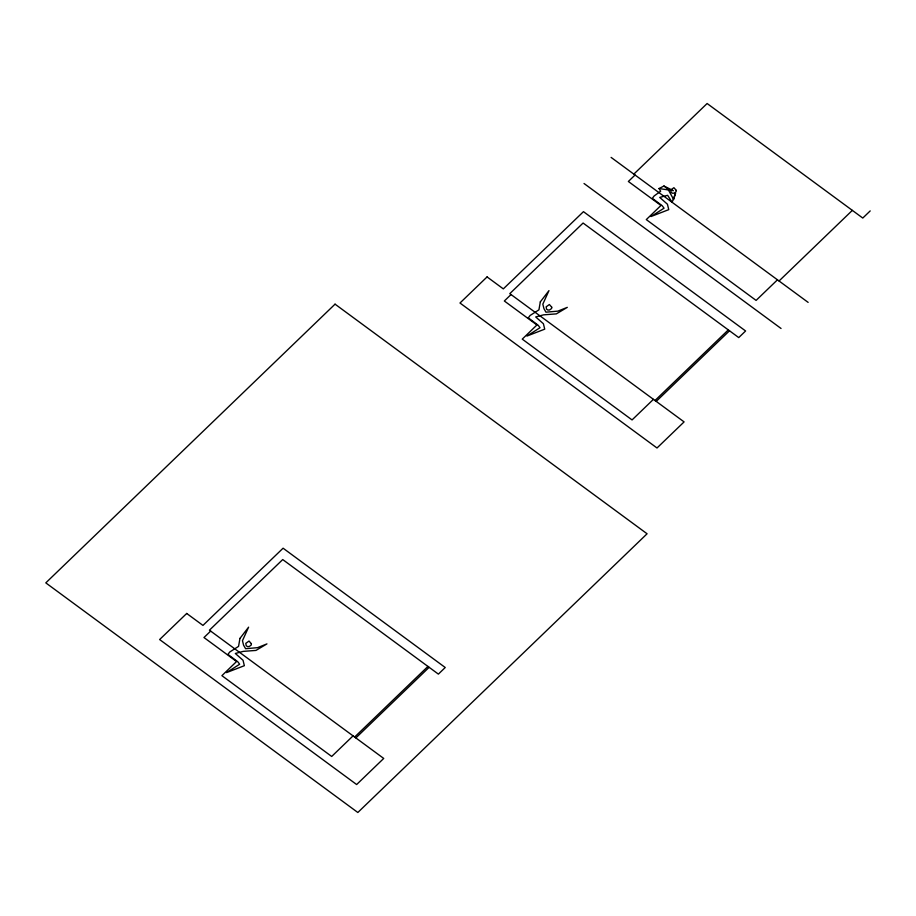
<?xml version="1.0" encoding="UTF-8"?>
<svg xmlns="http://www.w3.org/2000/svg" width="916" height="916" viewBox="0 0 916 916"><rect width="100%" height="100%" fill="white"/><g stroke="black" fill="none" stroke-linecap="round" stroke-linejoin="round"><path stroke-width="1.37" d="M633.838 174.12L707.118 103.508L862.78 218.054L870.2 210.909M511.025 294.551L504.338 300.998L536.925 324.985L522.257 339.126L632.063 419.929L653.429 399.342M635.063 175.025L628.365 181.483L660.963 205.47L646.295 219.6L756.101 300.402L777.466 279.815M210.669 631.09L203.97 637.536L236.568 661.524L221.901 675.665L331.695 756.456L353.061 735.869M655.02 400.51L728.3 329.897M779.058 280.983L852.338 210.371M656.222 401.391L729.502 330.779M354.652 737.048L427.944 666.424M355.855 737.93L429.135 667.317M659.039 188.559L663.94 186.017L673.363 190.665L659.039 188.559L660.665 191.226L654.15 195.944L652.341 198.325L662.222 205.734L664.054 208.184L650.955 216.542L668.76 209.638L667.432 204.222L659.726 197.409L667.638 195.314L672.126 202.31L675.561 193.058L673.672 199.562L667.982 189.131L663.94 186.017M611.109 157.403L808.13 302.383M584.03 183.498L781.05 328.478M251.385 643.73L251.236 645.013L249.255 646.524L247.538 646.582L246.244 645.78L245.786 643.375L249.026 641.051L251.385 643.73M551.741 307.204L551.604 308.474L549.623 309.986L547.905 310.043L546.6 309.242L546.142 306.837L549.382 304.513L551.741 307.204M676.271 190.379L676.134 191.65L674.153 193.161L672.436 193.219L671.13 192.429L670.672 190.024L673.913 187.688L676.271 190.379M239.946 638.418L238.561 646.387L229.756 651.997L227.935 654.379L237.816 661.787L239.649 664.237L226.55 672.607L244.354 665.692L243.038 660.276L235.32 653.474L243.244 651.368L255.976 650.417L266.945 643.891L257.533 647.669L245.591 648.711L243.576 645.185L242.465 640.685L248.602 627.162L239.946 638.418M540.314 301.879L538.929 309.848L530.112 315.459L528.303 317.841L538.184 325.249L540.016 327.71L526.918 336.069L544.722 329.153L543.406 323.737L535.688 316.936L543.6 314.841L556.333 313.879L567.302 307.352L557.89 311.131L545.947 312.184L543.944 308.646L542.833 304.146L548.97 290.624L540.314 301.879M335.05 304.158L45.8 582.874L357.835 812.492L647.085 533.776L335.05 304.158M487.072 276.918L459.992 303.013L657.012 447.993L684.092 421.898L509.8 293.647L583.08 223.035L738.743 337.58L745.601 330.974L583.458 211.665L503.319 288.884L487.072 276.918M186.704 613.457L159.624 639.551L356.645 784.531L383.724 758.437L209.432 630.185L282.723 559.562L438.386 674.119L445.233 667.512L283.09 548.203L202.963 625.41L186.704 613.457"/></g></svg>
